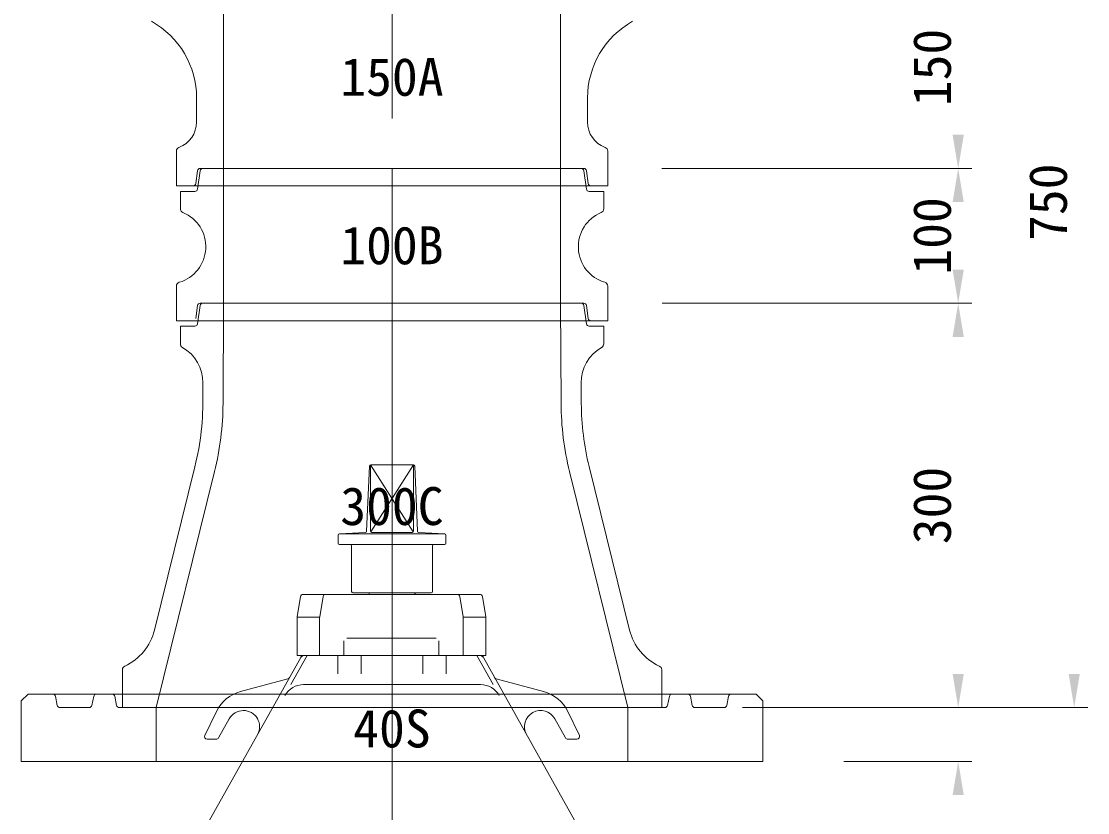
# Model space of a CAD drawing. Units: millimetres, scale not verified. Extents: x -6861 to 6881, y -3554 to 3095.
# Drawn here: x 4124 to 4915, y 429 to 1016 of the extents above; entities that cross this region are included whole.
import ezdxf
from ezdxf.enums import TextEntityAlignment as Align

# ---------------------------------------------------------------- set-up
doc = ezdxf.new("R2010")
doc.units = ezdxf.units.MM
doc.header["$LTSCALE"] = 20
for name, color, linetype, lineweight in [('0-3_TEMP', 3, 'Continuous', 18), ('0-4_細線', 7, 'Continuous', 18), ('0-5_仕切弁', 7, 'Continuous', 18), ('0-6_寸法', 1, 'Continuous', 18), ('0-7_注釈', 1, 'Continuous', 18)]:
    doc.layers.add(name, color=color, linetype=linetype, lineweight=lineweight)
doc.styles.add('ＭＳ ゴシック', font='')
doc.styles.get('ＭＳ ゴシック').set_extended_font_data('MS Gothic')

msp = doc.modelspace()

# ---------------------------------------------------------------- linework, layer by layer
at = {"layer": '0-3_TEMP'}
for p, q in [((4398.8, 1106.78), (4398.8, 943.78)), ((4398.8, 906.78), (4398.8, 793.78)), ((4398.8, 806.78), (4398.8, 506.78)), ((4398.8, -43.22), (4398.8, 711.78)), ((4398.8, 466.78), (4398.8, 516.78))]:
    msp.add_line(p, q, dxfattribs=at)
at = {"layer": '0-4_細線'}
for p, q in [((4273.8, 1056.78), (4273.8, 906.78)), ((4523.8, 1056.78), (4523.8, 906.78)), ((4253.8, 959.11), (4253.8, 941.14)), ((4543.8, 959.11), (4543.8, 941.14)), ((4238.8, 919.58), (4238.8, 906.78)), ((4558.8, 919.58), (4558.8, 906.78)), ((4238.8, 906.78), (4238.8, 893.78)), ((4254.55, 905.05), (4253.21, 895.5)), ((4254.55, 891.49), (4256.55, 905.07)), ((4256.54, 906.78), (4398.8, 906.78)), ((4258.52, 906.78), (4539.06, 906.78)), ((4273.8, 906.78), (4273.8, 806.78)), ((4541.06, 906.78), (4398.8, 906.78)), ((4523.8, 906.78), (4523.8, 806.78)), ((4541.04, 905.05), (4542.94, 891.5)), ((4543.04, 905.05), (4544.38, 895.5)), ((4558.8, 906.78), (4558.8, 893.78)), ((4238.8, 893.78), (4558.8, 893.78)), ((4241.8, 876.86), (4241.8, 889.78)), ((4252.57, 889.78), (4241.8, 889.78)), ((4555.8, 889.78), (4544.92, 889.78)), ((4555.8, 889.78), (4555.8, 876.86)), ((4238.8, 806.78), (4238.8, 819.44)), ((4558.8, 819.44), (4558.8, 793.78)), ((4238.8, 793.78), (4238.8, 806.78)), ((4254.55, 805.05), (4253.21, 795.5)), ((4254.55, 791.49), (4256.55, 805.07)), ((4256.54, 806.78), (4398.8, 806.78)), ((4258.52, 806.78), (4539.07, 806.78)), ((4273.43, 732.44), (4273.8, 806.78)), ((4541.06, 806.78), (4398.8, 806.78)), ((4524.17, 732.44), (4523.8, 806.78)), ((4541.05, 805.07), (4543.05, 791.49)), ((4543.04, 805.05), (4544.38, 795.5)), ((4238.8, 793.78), (4558.8, 793.78)), ((4241.8, 789.78), (4252.57, 789.78)), ((4241.8, 789.78), (4241.8, 776.58)), ((4555.8, 789.78), (4545.02, 789.78)), ((4555.8, 789.78), (4555.8, 776.58)), ((4258.5, 747.73), (4258.43, 732.52)), ((4539.18, 732.48), (4539.1, 747.74)), ((4252.57, 685.47), (4222.56, 564.22)), ((4223.8, 506.78), (4267.13, 681.86)), ((4573.8, 506.78), (4530.46, 681.86)), ((4575.03, 564.22), (4544.97, 685.66)), ((4198.8, 534.81), (4198.8, 506.78)), ((4598.8, 534.81), (4598.8, 506.78)), ((4149.12, 515.17), (4150.48, 508.38)), ((4176.12, 508.38), (4177.48, 515.17)), ((4191.16, 516.78), (4606.44, 516.78)), ((4193.12, 515.17), (4194.48, 508.38)), ((4604.48, 515.17), (4603.12, 508.38)), ((4606.44, 516.78), (4668.8, 516.78)), ((4606.44, 516.78), (4618.16, 516.78)), ((4621.48, 508.38), (4620.12, 515.17)), ((4648.48, 515.17), (4647.12, 508.38)), ((4673.8, 511.78), (4668.8, 516.78)), ((4152.44, 506.78), (4174.16, 506.78)), ((4398.8, 506.78), (4196.44, 506.78)), ((4198.8, 506.78), (4598.8, 506.78)), ((4223.8, 466.78), (4223.8, 506.78)), ((4398.8, 506.78), (4601.16, 506.78)), ((4573.8, 466.78), (4573.8, 506.78)), ((4645.16, 506.78), (4623.44, 506.78)), ((4673.8, 511.78), (4673.8, 466.78)), ((4123.8, 466.78), (4673.8, 466.78))]:
    msp.add_line(p, q, dxfattribs=at)
for points in [[(4128.8, 516.78), (4123.8, 511.78), (4123.8, 466.78)], [(4128.8, 516.78), (4191.16, 516.78), (4179.44, 516.78)]]:
    msp.add_lwpolyline(points, dxfattribs=at)
for centre, radius, start, end in [((4188.8, 959.11), 65, 0, 60.968), ((4608.8, 959.11), 65, 119.032, 180), ((4233.8, 941.14), 20, 290.354, 0), ((4563.8, 941.14), 20, 180, 249.646), ((4241.8, 919.58), 3, 110.354, 180), ((4555.8, 919.58), 3, 0, 69.646), ((4256.54, 904.78), 2, 90, 172.001), ((4258.52, 904.78), 2, 90, 171.634), ((4539.06, 904.78), 2, 8, 90), ((4541.06, 904.78), 2, 7.999, 90), ((4251.23, 895.78), 2, 270, 352.001), ((4546.36, 895.78), 2, 187.999, 270), ((4252.57, 891.78), 2, 270, 351.633), ((4544.92, 891.78), 2, 187.999, 270), ((4233.11, 848.68), 27.5, 286.539, 67.479), ((4244.8, 876.86), 3, 180, 247.479), ((4564.48, 848.68), 27.5, 112.521, 253.461), ((4552.8, 876.86), 3, 292.521, 0), ((4241.8, 819.44), 3, 106.539, 180), ((4555.8, 819.44), 3, 0, 73.461), ((4256.54, 804.78), 2, 90, 172.001), ((4258.52, 804.78), 2, 90, 171.634), ((4539.07, 804.78), 2, 8.366, 90), ((4541.06, 804.78), 2, 7.999, 90), ((4252.57, 791.78), 2, 270, 351.633), ((4545.02, 791.78), 2, 188.367, 270), ((4546.36, 795.78), 2, 187.999, 270), ((4244.8, 776.58), 3, 180, 240.41), ((4552.8, 776.58), 3, 299.608, 0), ((4228.5, 747.88), 30, 359.713, 60.41), ((4569.1, 747.89), 30, 119.608, 180.287), ((4058.43, 733.52), 200, 346.099, 1.51), ((4058.43, 733.52), 215, 346.099, 359.713), ((4739.17, 733.52), 215, 180.287, 193.901), ((4739.17, 733.48), 200, 180.287, 193.833), ((4183.73, 573.83), 40, 294.84, 346.099), ((4613.86, 573.83), 40, 193.901, 245.161), ((4201.8, 534.81), 3, 114.838, 179.998), ((4595.8, 534.81), 3, 0.002, 65.162), ((4147.16, 514.78), 2, 11.309, 90), ((4179.44, 514.78), 2, 90, 168.691), ((4191.16, 514.78), 2, 11.309, 90), ((4606.44, 514.78), 2, 90, 168.691), ((4618.16, 514.78), 2, 11.309, 90), ((4650.44, 514.78), 2, 90, 168.691), ((4152.44, 508.78), 2, 191.309, 270), ((4174.16, 508.78), 2, 270, 348.691), ((4196.44, 508.78), 2, 191.309, 270), ((4601.16, 508.78), 2, 270, 348.691), ((4623.44, 508.78), 2, 191.309, 270), ((4645.16, 508.78), 2, 270, 348.691)]:
    msp.add_arc(centre, radius, start, end, dxfattribs=at)
at = {"layer": '0-5_仕切弁'}
for p, q in [((4379.84, 637.68), (4382, 685.82)), ((4382.8, 686.75), (4414.57, 637.14)), ((4382.8, 637.78), (4382.8, 686.75)), ((4383, 686.78), (4414.59, 686.78)), ((4414.8, 686.75), (4383.03, 637.14)), ((4414.8, 637.78), (4414.8, 686.75)), ((4415.59, 685.82), (4417.76, 637.68)), ((4358.8, 628.78), (4358.8, 634.78)), ((4378.89, 636.73), (4359.75, 635.78)), ((4359.8, 635.78), (4437.8, 635.78)), ((4413.8, 636.78), (4383.8, 636.78)), ((4418.71, 636.73), (4437.85, 635.78)), ((4438.8, 634.78), (4438.8, 628.78)), ((4359.8, 627.78), (4437.8, 627.78)), ((4368.8, 626.78), (4368.8, 592.78)), ((4428.8, 626.78), (4428.8, 592.78)), ((4328.32, 574.11), (4330.82, 589.11)), ((4332.8, 590.78), (4463.8, 590.78)), ((4347.63, 589.11), (4345.13, 574.11)), ((4369.8, 591.78), (4427.8, 591.78)), ((4381.47, 590.78), (4382.05, 591.78)), ((4415.55, 591.78), (4416.12, 590.78)), ((4448.96, 589.11), (4451.46, 574.11)), ((4465.77, 589.11), (4468.27, 574.11)), ((4345.1, 573.94), (4328.3, 573.94)), ((4328.3, 545.28), (4328.3, 573.78)), ((4345.1, 573.78), (4345.1, 545.28)), ((4451.49, 573.94), (4468.29, 573.94)), ((4451.49, 573.78), (4451.49, 545.28)), ((4468.3, 573.78), (4468.3, 545.28)), ((4363.14, 556.28), (4363.14, 545.28)), ((4365.14, 558.28), (4431.45, 558.28)), ((4433.45, 556.28), (4433.45, 545.28)), ((4331.04, 543.82), (4259.94, 417.04)), ((4335.87, 545.28), (4323.81, 523.78)), ((4328.3, 545.28), (4468.3, 545.28)), ((4331.3, 544.8), (4331.3, 545.28)), ((4358.7, 545.28), (4358.7, 531.78)), ((4375.88, 545.28), (4375.88, 531.78)), ((4421.71, 545.28), (4421.71, 531.78)), ((4438.9, 545.28), (4438.9, 531.78)), ((4461.73, 545.28), (4473.78, 523.78)), ((4466.3, 544.8), (4466.3, 545.28)), ((4466.55, 543.82), (4537.65, 417.04)), ((4321.51, 528.06), (4286.43, 518.66)), ((4464.41, 523.78), (4333.18, 523.78)), ((4476.08, 528.06), (4511.16, 518.66)), ((4259.87, 486.15), (4268.51, 503.88)), ((4270.15, 484.3), (4278.08, 498.45)), ((4527.45, 484.3), (4519.51, 498.45)), ((4537.73, 486.15), (4529.08, 503.88)), ((4261.67, 483.28), (4268.4, 483.28)), ((4535.93, 483.28), (4529.19, 483.28))]:
    msp.add_line(p, q, dxfattribs=at)
for centre, radius, start, end in [((4383, 685.78), 1, 90, 177.423), ((4414.59, 685.78), 1, 2.577, 90), ((4359.8, 634.78), 1, 90, 180), ((4378.84, 637.73), 1, 272.859, 357.423), ((4383.8, 637.78), 1, 180, 270), ((4413.8, 637.78), 1, 270, 0), ((4418.75, 637.73), 1, 182.577, 267.141), ((4437.8, 634.78), 1, 0, 90), ((4359.8, 628.78), 1, 180, 270), ((4367.8, 626.78), 1, 0, 90), ((4429.8, 626.78), 1, 90, 180), ((4437.8, 628.78), 1, 270, 0), ((4332.8, 588.78), 2, 90, 170.538), ((4349.6, 588.78), 2, 90, 170.538), ((4369.8, 592.78), 1, 180, 270), ((4427.8, 592.78), 1, 270, 0), ((4446.99, 588.78), 2, 9.462, 90), ((4463.8, 588.78), 2, 9.462, 90), ((4330.3, 573.78), 2, 170.538, 180), ((4347.1, 573.78), 2, 170.538, 180), ((4449.49, 573.78), 2, 0, 9.462), ((4466.3, 573.78), 2, 0, 9.462), ((4329.3, 544.8), 2, 330.717, 0), ((4297.43, 586.17), 53.87, 308.956, 310.618), ((4500.17, 586.17), 53.87, 229.382, 231.044), ((4468.3, 544.8), 2, 180, 209.283), ((4333.18, 507.78), 16, 90, 150.717), ((4320.99, 529.99), 2, 285, 330.717), ((4464.41, 507.78), 16, 29.283, 90), ((4476.6, 529.99), 2, 209.283, 255), ((4293.68, 491.61), 28, 105, 154.008), ((4503.91, 491.61), 28, 25.992, 75), ((4288.55, 492.58), 12, 330.717, 150.717), ((4509.05, 492.58), 12, 29.283, 209.283), ((4261.67, 485.28), 2, 154.008, 270), ((4268.4, 485.28), 2, 270, 330.717), ((4529.19, 485.28), 2, 209.283, 270), ((4535.93, 485.28), 2, 270, 25.992)]:
    msp.add_arc(centre, radius, start, end, dxfattribs=at)
at = {"layer": '0-6_寸法'}
for p, q in [((4598.9, 906.78), (4828.74, 906.78)), ((4599.06, 906.78), (4828.74, 906.78)), ((4599.07, 806.78), (4828.74, 806.78)), ((4599.07, 806.78), (4828.74, 806.78)), ((4658.8, 506.78), (4828.74, 506.78)), ((4658.8, 506.78), (4914.79, 506.78)), ((4658.8, 506.78), (4828.74, 506.78)), ((4733.8, 466.78), (4828.74, 466.78))]:
    msp.add_line(p, q, dxfattribs=at)
for points in [[(4814.57, 931.78), (4818.74, 906.78), (4822.9, 931.78)], [(4814.57, 881.78), (4818.74, 906.78), (4822.9, 881.78)], [(4814.57, 831.78), (4818.74, 806.78), (4822.9, 831.78)], [(4814.57, 781.78), (4818.74, 806.78), (4822.9, 781.78)], [(4814.57, 531.78), (4818.74, 506.78), (4822.9, 531.78)], [(4814.57, 531.78), (4818.74, 506.78), (4822.9, 531.78)], [(4900.63, 531.78), (4904.79, 506.78), (4908.96, 531.78)], [(4814.57, 441.78), (4818.74, 466.78), (4822.9, 441.78)]]:
    msp.add_solid(points, dxfattribs=at)

# ---------------------------------------------------------------- texts
at = {"layer": '0-6_寸法', "style": 'ＭＳ ゴシック'}
for s, p in [('150', (4821.78, 952.98)), ('750', (4907.83, 852.98)), ('100', (4821.78, 827.98)), ('300', (4821.78, 627.98))]:
    msp.add_text(s, height=28.15, rotation=90, dxfattribs=at).set_placement(p, align=Align.BOTTOM_LEFT)
at = {"layer": '0-7_注釈', "style": 'ＭＳ ゴシック'}
for s, p in [('150A', (4360.4, 952.24)), ('100B', (4360.4, 827.24)), ('300C', (4360.4, 633.74)), ('40S', (4370, 468.74))]:
    msp.add_text(s, height=28.15, dxfattribs=at).set_placement(p, align=Align.BOTTOM_LEFT)

doc.saveas('drawing.dxf')
